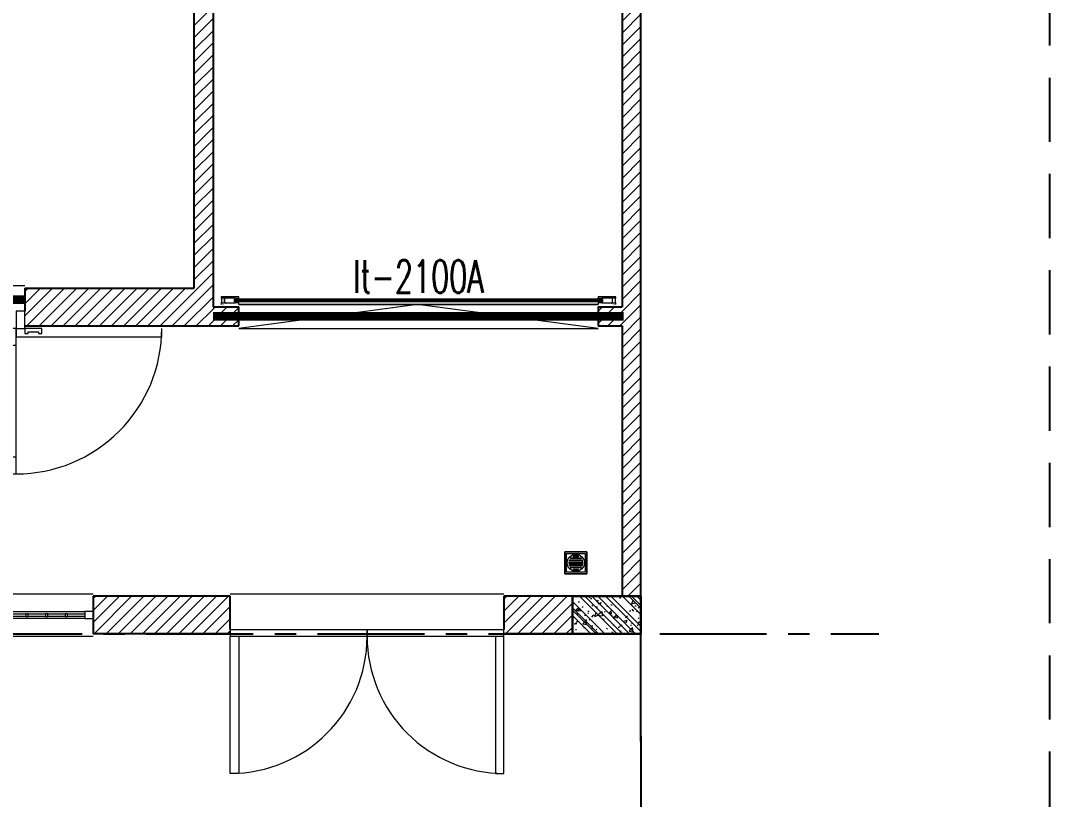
# Model space of a CAD drawing. Header units: millimetres. Extents: x -529861 to -223882, y -171969 to 61504.
# Drawn here: x -463959 to -457946, y -134407 to -129857 of the extents above; entities that cross this region are included whole.
import ezdxf
from ezdxf.enums import TextEntityAlignment as Align

# ---------------------------------------------------------------- set-up
doc = ezdxf.new("R2010")
doc.units = ezdxf.units.MM
doc.header["$LTSCALE"] = 5000
doc.linetypes.add('CENTER', pattern=[2, 1.25, -0.25, 0.25, -0.25])
doc.linetypes.add('HIDDEN', pattern=[0.375, 0.25, -0.125])
doc.layers.get('Defpoints').update_dxf_attribs({"color": 143})
for name, color, linetype, lineweight in [('A-DETL', 1, 'Continuous', 5), ('A-DOOR', 8, 'Continuous', 9), ('A-DOOR-CUT', 7, 'Continuous', 18), ('A-DOOR-CUT-1', 7, 'Continuous', 5), ('A-FLOR', 7, 'Continuous', 9), ('A-FLOR-LEVL', 7, 'Continuous', 9), ('A-GENM', 7, 'Continuous', 9), ('A-GENM-CUT', 1, 'Continuous', 18), ('A-WALL-CUT-1', 10, 'Continuous', 25), ('A-WALL-PATT-1', 8, 'Continuous', 5), ('A-WALL-PROJECTION', 7, 'Continuous', 9), ('KC-COT-HATCH', 13, 'Continuous', 15), ('KC-COT-NETCAT', 2, 'Continuous', 30), ('P-PIPE', 7, 'Continuous', 9), ('S-COLS-CUT', 1, 'Continuous', 25), ('S-COLS-PROJECTION', 7, 'Continuous', 9), ('S-COLS-PROJECTION-1', 7, 'Continuous', 25), ('S-COLS-PROJECTION-2', 7, 'Continuous', 5)]:
    doc.layers.add(name, color=color, linetype=linetype, lineweight=lineweight)
for name, color, linetype in [('KC ICC-COTVACH', 3, 'Continuous'), ('KCS_AXIS', 18, 'CENTER'), ('KCS_BORDER', 3, 'Continuous'), ('KCS_DIM', 1, 'Continuous'), ('KCS_HIDDEN', 8, 'HIDDEN'), ('KCS_LANH_TO', 3, 'Continuous'), ('KCS_TEXT', 2, 'Continuous')]:
    doc.layers.add(name, color=color, linetype=linetype)
doc.styles.add('s-text', font='vnsimli.shx', dxfattribs={"width": 0.7})
doc.styles.add('vnsimpli', font='vnsimli.shx', dxfattribs={"width": 0.65})
doc.dimstyles.new('1-100s', dxfattribs={"dimtxt": 200, "dimasz": 100, "dimexe": 60, "dimexo": 0, "dimgap": 50, "dimtad": 1, "dimdec": 0, "dimzin": 0, "dimdsep": 46, "dimtxsty": 's-text', "dimblk1": 'ARCHTICK', "dimblk2": 'ARCHTICK', "dimsah": 1, "dimcen": 80, "dimdle": 60, "dimclrd": 9, "dimclre": 9, "dimclrt": 2, "dimadec": 0, "dimazin": 0, "dimtfac": 0.0001, "dimtdec": 0, "dimtix": 1, "dimtmove": 1, "dimatfit": 3, "dimldrblk": 'ARCHTICK', "dimfxl": 200, "dimtolj": 1, "dimtzin": 0, "dimarcsym": 0})
pattern_1 = [(45, (-466943.9143636969, -134450.3358131873), (-35.35533905932738, 35.35533905932738), [])]

# ---------------------------------------------------------------- blocks, each defined once
blk = doc.blocks.new('HBH_STR_COLUMN_REC - 220x400mm-1335057-MẶT BẰNG ĐỊNH VỊ CỬA TẦNG 1')
at = {"layer": 'S-COLS-CUT'}
for p, q in [((-110.0000000000001, 200), (109.9999999999998, 200)), ((-110.0000000000001, -199.9999999999999), (-110.0000000000001, 200)), ((109.9999999999998, 200), (109.9999999999998, -199.9999999999999)), ((109.9999999999998, -199.9999999999999), (-110.0000000000001, -199.9999999999999))]:
    blk.add_line(p, q, dxfattribs=at)
blk = doc.blocks.new('HBH_DR_CỬA ĐI 2 CÁNH TẦNG 1 - CỬA 2 CÁNH 1800x2600-1699928-MẶT BẰNG ĐỊNH VỊ CỬA TẦNG 1')
at = {"layer": 'A-DOOR-CUT-1'}
h = blk.add_hatch(dxfattribs=at)
h.set_pattern_fill('FP_3', color=256, style=0, pattern_type=2)
h.set_pattern_definition([(180, (2070, 2920), (6.123233995736766e-14, -500), []), (270, (2070, 2920), (500, 3.061616997868383e-14), [])])
h.paths.add_polyline_path([(-940.000000000005, 124.9999999999932), (-940.000000000005, 25.00000000155798), (-890.0000000000034, 25.00000000155798), (-890.0000000000034, 124.9999999999932)])
h.paths.add_polyline_path([(859.9999999999973, 124.9999999999932), (809.9999999999912, 124.9999999999932), (809.9999999999912, 25.00000000156231), (859.9999999999973, 25.00000000156231)])
at = {"layer": 'A-DOOR'}
for p, q in [((-890.0000000000057, 974.999999999996), (-890.0000000000109, 124.9999999999789)), ((-839.9999999999957, 974.9999999999957), (-890.0000000000058, 974.999999999996)), ((-840.0000000000008, 124.9999999999786), (-839.9999999999957, 974.9999999999957)), ((759.9999999999951, 124.9999999999817), (759.9999999999899, 974.9999999999989)), ((759.9999999999899, 974.9999999999989), (810, 974.9999999999991)), ((810, 974.9999999999991), (810.0000000000051, 124.999999999982)), ((-839.9999999999962, 874.9999999999957), (-890.0000000000064, 874.999999999996)), ((-865.0000000000013, 874.9999999999959), (-865.0000000000063, 224.9999999999788)), ((759.9999999999905, 874.9999999999989), (810.0000000000005, 874.9999999999991)), ((784.9999999999955, 874.999999999999), (785.0000000000005, 224.9999999999819)), ((-890.0000000000103, 224.9999999999789), (-840.0000000000001, 224.9999999999786)), ((810.0000000000045, 224.999999999982), (759.9999999999945, 224.9999999999818)), ((-889.9999999999812, 174.9999999999932), (-1739.999999999998, 175)), ((-1739.999999999998, 175), (-1739.999999999999, 124.9999999999899)), ((-889.9999999999816, 125.0000000000082), (-889.9999999999812, 174.999999999995)), ((-889.9999999999859, 124.9999999999789), (-839.9999999999991, 124.9999999999786)), ((809.9999999999802, 124.999999999982), (759.9999999999933, 124.9999999999817)), ((809.999999999976, 125.0000000000113), (809.9999999999756, 174.9999999999982)), ((809.9999999999756, 174.9999999999964), (1659.999999999993, 175.0000000000032)), ((1659.999999999993, 175.0000000000031), (1659.999999999993, 124.999999999993))]:
    blk.add_line(p, q, dxfattribs=at)
for centre, radius, start, end in [((-889.9999999999984, 124.9999999999956), 849.9999999999993, 89.99999999999984, 179.9999999999999), ((-889.9999999999984, 124.9999999999956), 850.0000000000008, 359.9999999999996, 89.99999999999994), ((809.9999999999926, 124.9999999999988), 849.9999999999994, 90.00000000000006, 180), ((809.9999999999927, 124.9999999999988), 850.0000000000008, 1.590277340731758e-13, 90.00000000000017)]:
    blk.add_arc(centre, radius, start, end, dxfattribs=at)
at = {"layer": 'A-DOOR-CUT'}
for p, q in [((-1040, 154.9999999999973), (-1040, 124.9999999999973)), ((-1020, 154.9999999999973), (-1040, 154.9999999999973)), ((-1040, 124.9999999999973), (-939.9999999999999, 124.9999999999973)), ((-1020, 144.9999999999973), (-1020, 154.9999999999973)), ((-959.9999999999998, 144.9999999999973), (-1020, 144.9999999999973)), ((-939.9999999999999, 154.9999999999973), (-959.9999999999998, 154.9999999999973)), ((-959.9999999999998, 154.9999999999973), (-959.9999999999998, 144.9999999999973)), ((-939.9999999999999, 124.9999999999973), (-939.9999999999999, 154.9999999999973)), ((-889.9999999999991, 124.9999999999973), (-939.9999999999999, 124.9999999999973)), ((-939.9999999999999, 124.9999999999973), (-939.9999999999999, 25.00000000156414)), ((-889.9999999999991, 25.00000000156414), (-889.9999999999991, 124.9999999999973)), ((859.9999999999997, 124.9999999999973), (809.9999999999934, 124.9999999999973)), ((809.9999999999934, 124.9999999999973), (809.9999999999934, 25.00000000156414)), ((879.9999999999993, 154.9999999999973), (859.9999999999997, 154.9999999999973)), ((859.9999999999997, 154.9999999999973), (859.9999999999997, 124.9999999999973)), ((859.9999999999997, 124.9999999999973), (959.9999999999997, 124.9999999999973)), ((859.9999999999997, 25.00000000156414), (859.9999999999997, 124.9999999999973)), ((879.9999999999994, 144.9999999999973), (879.9999999999993, 154.9999999999973)), ((939.9999999999993, 144.9999999999973), (879.9999999999994, 144.9999999999973)), ((959.9999999999997, 154.9999999999973), (939.9999999999993, 154.9999999999973)), ((939.9999999999993, 154.9999999999973), (939.9999999999993, 144.9999999999973)), ((959.9999999999997, 124.9999999999973), (959.9999999999997, 154.9999999999973)), ((-939.9999999999999, 25.00000000156414), (-889.9999999999991, 25.00000000156414)), ((809.9999999999934, 25.00000000156414), (859.9999999999997, 25.00000000156414))]:
    blk.add_line(p, q, dxfattribs=at)
blk = doc.blocks.new('HBH_CỔNG 2 CÁNH - HBH_CỔNG 2 CÁNH-1097247-MẶT BẰNG ĐỊNH VỊ CỬA TẦNG 1')
at = {"layer": 'A-DOOR'}
for p, q in [((-800.0000000000075, 820.0000000000003), (-800.0000000000124, 19.99999999998327)), ((-749.9999999999975, 820.0000000000001), (-800.0000000000076, 820.0000000000003)), ((-750.0000000000024, 19.99999999998294), (-749.9999999999975, 820.0000000000001)), ((750.0000000000025, 19.99999999998295), (749.9999999999976, 820.0000000000001)), ((749.9999999999976, 820.0000000000001), (800.0000000000076, 820.0000000000003)), ((800.0000000000076, 820.0000000000003), (800.0000000000125, 19.99999999998327)), ((-800, 20), (-2.707167823245982e-13, 20)), ((-800, 20), (-800, -20)), ((2.707167823245982e-13, 20), (800, 20)), ((2.707167823245982e-13, 20), (2.707167823245982e-13, -20)), ((-2.707167823245982e-13, -20), (-2.707167823245982e-13, 20)), ((800, -20), (800, 20)), ((-2.707167823245982e-13, -20), (-800, -20)), ((800, -20), (2.707167823245982e-13, -20))]:
    blk.add_line(p, q, dxfattribs=at)
for centre, radius, start, end in [((-799.9999999999999, 19.99999999999999), 800.0000000000007, 359.9999999999996, 89.99999999999993), ((800, 20), 799.9999999999994, 90.00000000000007, 180)]:
    blk.add_arc(centre, radius, start, end, dxfattribs=at)
blk = doc.blocks.new('HBH_HÀNG RÀO CỔNG - HBH_HÀNG RÀO CỔNG-1101012-MẶT BẰNG ĐỊNH VỊ CỬA TẦNG 1')
at = {"layer": 'A-GENM'}
for p, q in [((-1199.999999999998, 20), (1200.000000000003, 20)), ((-1199.999999999998, 7.5), (-1099.999999999998, 7.5)), ((-1084.999999999998, 7.5), (-984.9999999999981, 7.5)), ((-969.999999999998, 7.5), (-869.999999999998, 7.5)), ((-854.9999999999978, 7.5), (-754.9999999999978, 7.5)), ((-739.9999999999977, 7.5), (-639.9999999999977, 7.5)), ((-624.9999999999976, 7.5), (-524.9999999999976, 7.5)), ((-509.9999999999974, 7.5), (-409.9999999999975, 7.5)), ((-394.9999999999973, 7.5), (-294.9999999999973, 7.5)), ((-279.9999999999972, 7.5), (-179.9999999999972, 7.5)), ((-164.9999999999974, 7.5), (-64.99999999999734, 7.5)), ((-49.99999999999722, 7.5), (50.00000000000277, 7.5)), ((65.00000000000263, 7.5), (165.0000000000026, 7.5)), ((180.0000000000025, 7.5), (280.0000000000024, 7.5)), ((295.0000000000023, 7.5), (395.0000000000023, 7.5)), ((410.0000000000024, 7.5), (510.0000000000024, 7.5)), ((525.0000000000025, 7.5), (625.0000000000025, 7.5)), ((640.0000000000023, 7.5), (740.0000000000023, 7.5)), ((755.0000000000022, 7.5), (855.0000000000022, 7.5)), ((870.000000000002, 7.5), (970.000000000002, 7.5)), ((985.0000000000018, 7.5), (1085.000000000002, 7.5)), ((1100.000000000002, 7.5), (1200.000000000002, 7.5)), ((-1099.999999999998, -7.5), (-1199.999999999998, -7.5)), ((1200.000000000003, -20), (-1199.999999999998, -20)), ((-984.9999999999978, -7.5), (-1084.999999999998, -7.5)), ((-869.9999999999977, -7.5), (-969.9999999999977, -7.5)), ((-754.9999999999976, -7.5), (-854.9999999999976, -7.5)), ((-639.9999999999975, -7.5), (-739.9999999999975, -7.5)), ((-524.9999999999974, -7.5), (-624.9999999999974, -7.5)), ((-409.9999999999973, -7.5), (-509.9999999999973, -7.5)), ((-294.9999999999972, -7.5), (-394.9999999999972, -7.5)), ((-179.999999999997, -7.5), (-279.999999999997, -7.5)), ((-64.99999999999717, -7.5), (-164.9999999999971, -7.5)), ((50.00000000000295, -7.5), (-49.99999999999704, -7.5)), ((165.0000000000028, -7.5), (65.0000000000028, -7.5)), ((280.0000000000026, -7.5), (180.0000000000027, -7.5)), ((395.0000000000024, -7.5), (295.0000000000024, -7.5)), ((510.0000000000026, -7.5), (410.0000000000026, -7.5)), ((625.0000000000027, -7.5), (525.0000000000027, -7.5)), ((740.0000000000026, -7.5), (640.0000000000026, -7.5)), ((855.0000000000024, -7.5), (755.0000000000024, -7.5)), ((970.0000000000023, -7.5), (870.0000000000023, -7.5)), ((1085.000000000002, -7.5), (985.0000000000022, -7.5)), ((1200.000000000002, -7.5), (1100.000000000002, -7.5))]:
    blk.add_line(p, q, dxfattribs=at)
at = {"layer": 'A-GENM-CUT'}
for p, q in [((-1199.999999999997, 20.00000000000006), (-1249.999999999998, 20.00000000000006)), ((-1249.999999999998, 20.00000000000006), (-1249.999999999998, -20.00000000000006)), ((-1199.999999999997, -20.00000000000006), (-1199.999999999997, 20.00000000000006)), ((-1084.99999999999, 7.500000000000055), (-1099.999999999993, 7.500000000000055)), ((-1099.999999999993, 7.500000000000055), (-1099.999999999993, -7.500000000000055)), ((-1084.99999999999, -7.500000000000055), (-1084.99999999999, 7.500000000000055)), ((-969.9999999999942, 7.500000000000055), (-984.9999999999934, 7.500000000000055)), ((-984.9999999999934, 7.500000000000055), (-984.9999999999934, -7.500000000000055)), ((-969.9999999999942, -7.500000000000055), (-969.9999999999942, 7.500000000000055)), ((-854.9999999999986, 7.500000000000055), (-869.9999999999985, 7.500000000000055)), ((-869.9999999999985, 7.500000000000055), (-869.9999999999985, -7.500000000000055)), ((-854.9999999999986, -7.500000000000055), (-854.9999999999986, 7.500000000000055)), ((-740.0000000000028, 7.500000000000055), (-755.0000000000008, 7.500000000000055)), ((-755.0000000000008, 7.500000000000055), (-755.0000000000008, -7.500000000000055)), ((-740.0000000000028, -7.500000000000055), (-740.0000000000028, 7.500000000000055)), ((-625.0000000000027, 7.500000000000055), (-640.0000000000009, 7.500000000000055)), ((-640.0000000000009, 7.500000000000055), (-640.0000000000009, -7.500000000000055)), ((-625.0000000000027, -7.500000000000055), (-625.0000000000027, 7.500000000000055)), ((-510.0000000000024, 7.500000000000055), (-525.0000000000006, 7.500000000000055)), ((-525.0000000000006, 7.500000000000055), (-525.0000000000006, -7.500000000000055)), ((-510.0000000000024, -7.500000000000055), (-510.0000000000024, 7.500000000000055)), ((-395.0000000000068, 7.500000000000055), (-410.0000000000007, 7.500000000000055)), ((-410.0000000000007, 7.500000000000055), (-410.0000000000007, -7.500000000000055)), ((-395.0000000000068, -7.500000000000055), (-395.0000000000068, 7.500000000000055)), ((-280.000000000007, 7.500000000000055), (-295.0000000000033, 7.500000000000055)), ((-295.0000000000033, 7.500000000000055), (-295.0000000000033, -7.500000000000055)), ((-280.000000000007, -7.500000000000055), (-280.000000000007, 7.500000000000055)), ((-165.0000000000115, 7.500000000000055), (-180.0000000000059, 7.500000000000055)), ((-180.0000000000059, 7.500000000000055), (-180.0000000000059, -7.500000000000055)), ((-165.0000000000115, -7.500000000000055), (-165.0000000000115, 7.500000000000055)), ((-49.99999999999865, 7.500000000000055), (-64.9999999999985, 7.500000000000055)), ((-64.9999999999985, 7.500000000000055), (-64.99999999999876, -7.500000000000055)), ((-49.99999999999865, -7.500000000000055), (-49.99999999999865, 7.500000000000055)), ((65.0000000000012, 7.500000000000055), (50.00000000000136, 7.500000000000055)), ((50.00000000000136, 7.500000000000055), (50.00000000000136, -7.500000000000055)), ((65.0000000000012, -7.500000000000055), (65.0000000000012, 7.500000000000055)), ((180.0000000000011, 7.500000000000055), (165.0000000000012, 7.500000000000055)), ((165.0000000000012, 7.500000000000055), (165.0000000000012, -7.500000000000055)), ((180.0000000000011, -7.500000000000055), (180.0000000000011, 7.500000000000055)), ((295.0000000000009, 7.500000000000055), (280.000000000001, 7.500000000000055)), ((280.000000000001, 7.500000000000055), (280.000000000001, -7.500000000000055)), ((295.0000000000009, -7.500000000000055), (295.0000000000009, 7.500000000000055)), ((410.0000000000007, 7.500000000000055), (395.0000000000009, 7.500000000000055)), ((395.0000000000009, 7.500000000000055), (395.0000000000009, -7.500000000000055)), ((410.0000000000007, -7.500000000000055), (410.0000000000007, 7.500000000000055)), ((525.0000000000006, 7.500000000000055), (510.0000000000007, 7.500000000000055)), ((510.0000000000007, 7.500000000000055), (510.0000000000007, -7.500000000000055)), ((525.0000000000006, -7.500000000000055), (525.0000000000006, 7.500000000000055)), ((640.0000000000009, 7.500000000000055), (625.0000000000011, 7.500000000000055)), ((625.0000000000011, 7.500000000000055), (625.0000000000011, -7.500000000000055)), ((640.0000000000009, -7.500000000000055), (640.0000000000009, 7.500000000000055)), ((755.0000000000014, 7.500000000000055), (740.0000000000015, 7.500000000000055)), ((740.0000000000015, 7.500000000000055), (740.0000000000015, -7.500000000000055)), ((755.0000000000014, -7.500000000000055), (755.0000000000014, 7.500000000000055)), ((870.0000000000013, 7.500000000000055), (855.0000000000014, 7.500000000000055)), ((855.0000000000014, 7.500000000000055), (855.0000000000014, -7.500000000000055)), ((870.0000000000013, -7.500000000000055), (870.0000000000013, 7.500000000000055)), ((985.000000000001, 7.500000000000055), (970.0000000000013, 7.500000000000055)), ((970.0000000000013, 7.500000000000055), (970.0000000000013, -7.500000000000055)), ((985.000000000001, -7.500000000000055), (985.000000000001, 7.500000000000055)), ((1100.000000000001, 7.500000000000055), (1085.000000000001, 7.500000000000055)), ((1085.000000000001, 7.500000000000055), (1085.000000000001, -7.500000000000055)), ((1100.000000000001, -7.500000000000055), (1100.000000000001, 7.500000000000055)), ((1249.999999999999, 20.00000000000006), (1200.000000000003, 20.00000000000006)), ((1200.000000000003, 20.00000000000006), (1200.000000000003, -20.00000000000006)), ((1249.999999999999, -20.00000000000006), (1249.999999999999, 20.00000000000006)), ((-1249.999999999998, -20.00000000000006), (-1199.999999999997, -20.00000000000006)), ((-1099.999999999993, -7.500000000000055), (-1084.99999999999, -7.500000000000055)), ((-984.9999999999934, -7.500000000000055), (-969.9999999999942, -7.500000000000055)), ((-869.9999999999985, -7.500000000000055), (-854.9999999999986, -7.500000000000055)), ((-755.0000000000008, -7.500000000000055), (-740.0000000000028, -7.500000000000055)), ((-640.0000000000009, -7.500000000000055), (-625.0000000000027, -7.500000000000055)), ((-525.0000000000006, -7.500000000000055), (-510.0000000000024, -7.500000000000055)), ((-410.0000000000007, -7.500000000000055), (-395.0000000000068, -7.500000000000055)), ((-295.0000000000033, -7.500000000000055), (-280.000000000007, -7.500000000000055)), ((-180.0000000000059, -7.500000000000055), (-165.0000000000115, -7.500000000000055)), ((-64.99999999999876, -7.500000000000055), (-49.99999999999865, -7.500000000000055)), ((50.00000000000136, -7.500000000000055), (65.0000000000012, -7.500000000000055)), ((165.0000000000012, -7.500000000000055), (180.0000000000011, -7.500000000000055)), ((280.000000000001, -7.500000000000055), (295.0000000000009, -7.500000000000055)), ((395.0000000000009, -7.500000000000055), (410.0000000000007, -7.500000000000055)), ((510.0000000000007, -7.500000000000055), (525.0000000000006, -7.500000000000055)), ((625.0000000000011, -7.500000000000055), (640.0000000000009, -7.500000000000055)), ((740.0000000000015, -7.500000000000055), (755.0000000000014, -7.500000000000055)), ((855.0000000000014, -7.500000000000055), (870.0000000000013, -7.500000000000055)), ((970.0000000000013, -7.500000000000055), (985.000000000001, -7.500000000000055)), ((1085.000000000001, -7.500000000000055), (1100.000000000001, -7.500000000000055)), ((1200.000000000003, -20.00000000000006), (1249.999999999999, -20.00000000000006))]:
    blk.add_line(p, q, dxfattribs=at)
blk = doc.blocks.new('CuaCuon_M01 - CuaCuon_M01 2100-1700328-MẶT BẰNG ĐỊNH VỊ CỬA TẦNG 1')
at = {"layer": 'A-DOOR'}
for p, q in [((-1075.000000000009, -86.50955300778801), (-1075.000000000009, -84.99999999804312)), ((-1075.000000000009, -84.99999999804311), (1074.999999999991, -84.99999999805006)), ((-1075.000000000009, -87.66711554711767), (-1075.000000000009, -86.50955300778799)), ((-1075.000000000009, -86.50955300778801), (1074.999999999991, -86.50955300779496)), ((1074.999999999987, -87.91176174333918), (-1075.000000000018, -87.91176174333053)), ((-1075.000000000009, -88.04299500377964), (-1075.000000000009, -87.91176174332774)), ((-1075.000000000009, -89.02286575994066), (-1075.000000000009, -88.04299500377962)), ((-1075.000000000009, -88.04299500377964), (1074.999999999991, -88.04299500378657)), ((-1075.000000000009, -92.47807926713584), (-1075.000000000009, -89.02286575994067)), ((1074.999999999991, -89.02286575994762), (-1075.000000000009, -89.02286575994066)), ((-1075.000000000009, -93.50571130070979), (-1075.000000000009, -92.47807926713584)), ((-1075.000000000009, -92.47807926713584), (1074.999999999991, -92.47807926714279)), ((-1075.000000000009, -94.48301614398116), (-1075.000000000009, -93.50571130070979)), ((-1075.000000000009, -93.5057113007098), (1074.999999999991, -93.50571130071675)), ((-1075.000000000009, -94.48301614398116), (1074.999999999991, -94.48301614398811)), ((-1075.000000000009, -94.71508707964388), (-1075.000000000009, -94.48671733398423)), ((-1075.000000000009, -98.49044698830073), (-1075.000000000009, -94.71508707964385)), ((-1075.000000000009, -99.99999999805382), (-1075.000000000009, -98.49044698830073)), ((-1075.000000000009, -98.49044698830073), (1074.999999999991, -98.49044698830768)), ((-1075.000000000009, -99.99999999805382), (1074.999999999991, -99.99999999806077)), ((1062.499999999992, -100.2274919421703), (-1062.500000000007, -100.2274919421634)), ((1074.999999999991, -84.99999999805006), (1074.999999999991, -86.50955300779496)), ((1074.999999999991, -86.50955300779493), (1074.999999999991, -87.66711554710847)), ((1074.999999999991, -87.91176174333471), (1074.999999999991, -88.04299500378657)), ((1074.999999999991, -88.04299500378656), (1074.999999999991, -89.02286575994759)), ((1074.999999999991, -89.02286575994762), (1074.999999999991, -92.47807926714279)), ((1074.999999999991, -92.47807926714277), (1074.999999999991, -93.50571130071673)), ((1074.999999999991, -93.50571130071673), (1074.999999999991, -94.4830161439881)), ((1074.999999999991, -94.4867173339912), (1074.999999999991, -94.71508707965083)), ((1074.999999999991, -94.71508707965079), (1074.999999999991, -98.49044698830767)), ((1074.999999999991, -98.49044698830768), (1074.999999999991, -99.99999999806076))]:
    blk.add_line(p, q, dxfattribs=at)
at = {"layer": 'A-DOOR-CUT'}
for p, q in [((-1152.919915422528, -69.99999999804031), (-1152.919915422528, -79.70052952864113)), ((-1152.919915422528, -79.70052952864113), (-1151.565706009053, -81.05473894211651)), ((-1151.565706009053, -104.076298970189), (-1152.919915422528, -105.4305083836644)), ((-1152.919915422528, -105.4305083836644), (-1152.919915422528, -114.9999999980403)), ((-1152.919915422528, -114.9999999980403), (-1143.061270892579, -114.9999999980403)), ((-1151.565706009053, -81.05473894211651), (-1151.565706009053, -91.54986189554172)), ((-1151.565706009053, -91.54986189554172), (-1151.159443185136, -92.56551895564826)), ((-1151.159443185136, -92.56551895564826), (-1151.565706009053, -93.5811760157548)), ((-1151.565706009053, -93.5811760157548), (-1151.565706009053, -104.076298970189)), ((-1149.078049210745, -108.1389272101106), (-1149.078049210745, -76.99211070169036)), ((-1149.078049210745, -76.99211070169036), (-1134.355290989831, -76.99211070169036)), ((-1134.355290989831, -108.1389272101106), (-1149.078049210745, -108.1389272101106)), ((-1142.045613832472, -70.40626282157844), (-1143.061270892579, -69.99999999804031)), ((-1143.061270892579, -114.9999999980403), (-1142.045613832472, -114.5937371745022)), ((-1141.029956772365, -69.99999999804031), (-1142.045613832472, -70.40626282157844)), ((-1142.045613832472, -114.5937371745022), (-1141.029956772365, -114.9999999980403)), ((-1141.029956772365, -114.9999999980403), (-1050.67710470665, -114.9999999980403)), ((-1134.355290989831, -76.99211070169036), (-1134.355290989831, -108.1389272101106)), ((-1131.658827631343, -92.56551895564824), (-1131.2525648073, -91.54986189554174)), ((-1131.2525648073, -93.58117601575478), (-1131.658827631343, -92.56551895564824)), ((-1131.2525648073, -91.54986189554174), (-1131.2525648073, -80.37763423537885)), ((-1131.2525648073, -104.7534036769267), (-1131.2525648073, -93.58117601575478)), ((-1127.867041273612, -76.99211070169036), (-1071.125666849887, -76.99211070169036)), ((-1071.125666849887, -108.1389272106151), (-1127.867041273612, -108.1389272106151)), ((-1071.125666849887, -76.99211070169036), (-1071.125666849887, -80.42968764544156)), ((-1071.125666849887, -104.7013502663598), (-1071.125666849887, -108.1389272106151)), ((-1070.04229931898, -80.02342482190345), (-1070.04229931898, -78.66921540842807)), ((-1070.04229931898, -78.66921540842807), (-1051.083367530704, -78.66921540842814)), ((-1070.04229931898, -106.4618225033733), (-1070.042299318981, -105.107613089898)), ((-1051.083367530704, -106.4618225033734), (-1070.04229931898, -106.4618225033733)), ((-1069.771457436412, -81.78389705891695), (-1068.146406140052, -81.78389705891695)), ((-1068.146406140052, -103.3471408528845), (-1069.771457436412, -103.3471408528845)), ((-1068.146406140052, -80.70052952864114), (-1069.365194612243, -80.70052952864114)), ((-1069.365194612243, -104.4305083831603), (-1068.146406140052, -104.4305083831603)), ((-1068.146406140052, -81.78389705891695), (-1068.146406140052, -80.70052952864114)), ((-1068.146406140052, -104.4305083831603), (-1068.146406140052, -103.3471408528845)), ((-1051.760472237441, -80.70052952864114), (-1052.979260709758, -80.70052952864114)), ((-1052.979260709758, -80.70052952864114), (-1052.979260709758, -81.78389705891695)), ((-1052.979260709758, -81.78389705891695), (-1051.354209413399, -81.78389705891695)), ((-1051.354209413399, -103.3471408528846), (-1052.979260709758, -103.3471408528846)), ((-1052.979260709758, -103.3471408528846), (-1052.979260709758, -104.4305083831604)), ((-1052.979260709758, -104.4305083831604), (-1051.760472237441, -104.4305083831604)), ((-1051.083367530704, -78.66921540842814), (-1051.083367530704, -80.02342482190345)), ((-1051.083367530704, -105.1076130898981), (-1051.083367530704, -106.4618225033734)), ((-1050.000000000049, -80.42968764557354), (-1050.000000000004, -69.99999999804031)), ((-1050.000000000008, -114.3228952914287), (-1050.00000000005, -104.701350266228)), ((1049.999999999957, -69.99999999804733), (1050.000000000002, -80.42968764558056)), ((1049.999999999991, -104.701350266235), (1049.999999999991, -114.3228952914358)), ((1050.677104706603, -114.9999999980473), (1141.029956772318, -114.9999999980473)), ((1051.083367530656, -80.02342482191048), (1051.083367530656, -78.66921540843516)), ((1051.083367530656, -78.66921540843516), (1070.042299318933, -78.6692154084351)), ((1051.083367530656, -106.4618225033804), (1051.083367530656, -105.1076130899051)), ((1070.042299318933, -106.4618225033804), (1051.083367530656, -106.4618225033804)), ((1051.354209413351, -81.78389705892397), (1052.979260709711, -81.78389705892397)), ((1052.979260709711, -103.3471408528916), (1051.354209413351, -103.3471408528916)), ((1052.979260709711, -80.70052952864816), (1051.760472237394, -80.70052952864816)), ((1051.760472237394, -104.4305083831674), (1052.979260709711, -104.4305083831674)), ((1052.979260709711, -81.78389705892397), (1052.979260709711, -80.70052952864816)), ((1052.979260709711, -104.4305083831674), (1052.979260709711, -103.3471408528916)), ((1069.365194612195, -80.70052952864816), (1068.146406140004, -80.70052952864816)), ((1068.146406140004, -80.70052952864816), (1068.146406140004, -81.78389705892397)), ((1068.146406140004, -81.78389705892397), (1069.771457436364, -81.78389705892398)), ((1069.771457436364, -103.3471408528915), (1068.146406140005, -103.3471408528915)), ((1068.146406140005, -103.3471408528915), (1068.146406140005, -104.4305083831673)), ((1068.146406140005, -104.4305083831673), (1069.365194612195, -104.4305083831673)), ((1070.042299318933, -78.6692154084351), (1070.042299318933, -80.02342482191048)), ((1070.042299318933, -105.107613089905), (1070.042299318933, -106.4618225033804)), ((1071.125666849839, -76.9921107016974), (1127.867041273564, -76.99211070169738)), ((1071.125666849839, -80.42968764544861), (1071.125666849839, -76.9921107016974)), ((1071.125666849839, -108.1389272101177), (1071.12566684984, -104.7013502663669)), ((1127.867041273564, -108.1389272101177), (1071.125666849839, -108.1389272101177)), ((1131.252564807253, -80.37763423538583), (1131.252564807253, -91.54986189554876)), ((1131.252564807253, -91.54986189554876), (1131.658827631295, -92.56551895565526)), ((1131.658827631295, -92.56551895565526), (1131.252564807253, -93.58117601576181)), ((1131.252564807253, -93.58117601576181), (1131.252564807253, -104.7534036769337)), ((1134.355290989784, -76.99211070169738), (1149.078049210698, -76.99211070169738)), ((1134.355290989784, -108.1389272101177), (1134.355290989784, -76.99211070169738)), ((1149.078049210698, -108.1389272101177), (1134.355290989784, -108.1389272101177)), ((1142.045613832425, -70.40626282158547), (1141.029956772318, -69.99999999804733)), ((1141.029956772318, -114.9999999980473), (1142.045613832425, -114.5937371745092)), ((1143.061270892531, -69.99999999804733), (1142.045613832425, -70.40626282158547)), ((1142.045613832425, -114.5937371745092), (1143.061270892531, -114.9999999980473)), ((1143.061270892531, -114.9999999980473), (1152.91991542248, -114.9999999980473)), ((1149.078049210698, -76.99211070169738), (1149.078049210698, -108.1389272101177)), ((1151.159443185089, -92.56551895565528), (1151.565706009005, -91.54986189554876)), ((1151.565706009005, -93.58117601576181), (1151.159443185089, -92.56551895565528)), ((1151.565706009005, -81.05473894212355), (1152.91991542248, -79.70052952864816)), ((1151.565706009005, -91.54986189554876), (1151.565706009005, -81.05473894212355)), ((1151.565706009005, -104.076298970196), (1151.565706009005, -93.58117601576181)), ((1152.91991542248, -105.4305083836714), (1151.565706009005, -104.076298970196)), ((1152.91991542248, -79.70052952864816), (1152.91991542248, -69.99999999804733)), ((1152.91991542248, -114.9999999980473), (1152.91991542248, -105.4305083836714))]:
    blk.add_line(p, q, dxfattribs=at)
for centre, radius, start, end in [((-1127.867041273612, -80.37763423537882), 3.385523533688465, 90.00000000000026, 180.0000000000002), ((-1127.867041273612, -104.7534036769267), 3.385523533688456, 180.0000000000004, 269.9999999999996), ((-1069.771457436412, -80.42968764544158), 1.354209413475387, 179.9999999999997, 269.9999999999993), ((-1069.771457436412, -104.7013502663598), 1.354209413475473, 90, 179.9999999999994), ((-1069.365194612243, -80.02342482190345), 0.6771047067375093, 180, 269.9999999999996), ((-1069.365194612243, -105.107613089898), 0.6771047067377367, 90, 180), ((-1051.760472237441, -80.02342482190345), 0.6771047067377367, 269.9999999999996, 0), ((-1051.760472237441, -105.1076130898981), 0.6771047067377367, 0, 90), ((-1051.354209413399, -80.4296876455677), 1.354209413349247, 269.999999999999, 359.9999999997526), ((-1051.354209413399, -104.7013502662338), 1.354209413349327, 2.432106553821522e-10, 90.00000000000271), ((-1050.67710470665, -114.3228952914287), 0.6771047066115443, 269.9999999999996, 0), ((1051.354209413351, -80.42968764557472), 1.354209413349228, 180.0000000002486, 269.9999999999981), ((1051.354209413351, -104.7013502662408), 1.354209413349237, 89.99999999999972, 179.9999999997526), ((1050.677104706603, -114.3228952914358), 0.6771047066115443, 180, 269.9999999999996), ((1051.760472237394, -80.02342482191048), 0.6771047067377367, 180, 269.9999999999996), ((1051.760472237394, -105.1076130899051), 0.6771047067377367, 90, 180), ((1069.365194612195, -80.02342482191048), 0.6771047067377367, 269.9999999999996, 0), ((1069.365194612195, -105.107613089905), 0.6771047067377367, 0, 90), ((1069.771457436364, -80.42968764544861), 1.354209413475473, 269.9999999999996, 359.9999999999991), ((1069.771457436364, -104.7013502663669), 1.354209413475473, 0, 90), ((1127.867041273564, -80.37763423538583), 3.385523533688456, 0, 90), ((1127.867041273564, -104.7534036769337), 3.385523533688456, 269.9999999999996, 0)]:
    blk.add_arc(centre, radius, start, end, dxfattribs=at)
blk = doc.blocks.new('HBH_PLB_FLOOR_WASTE - TYP-1319631-MẶT BẰNG ĐỊNH VỊ CỬA TẦNG 1')
at = {"layer": 'P-PIPE'}
for p, q in [((-64.99999999999541, -65.00000000002527), (-64.99999999999541, 64.9999999999749)), ((-64.99999999999541, 64.9999999999749), (65.00000000000787, 64.9999999999749)), ((65.00000000000792, 64.99999999997492), (-64.99999999999538, 64.99999999997492)), ((-64.99999999999538, 64.99999999997492), (-64.9999999999954, -65.00000000002524)), ((65.00000000000789, 64.9999999999749), (65.00000000000789, -65.00000000002525)), ((65.00000000000792, -65.00000000002524), (65.00000000000792, 64.99999999997492)), ((-54.99999999999541, -55.00000000002524), (-54.99999999999541, 54.99999999997492)), ((-54.99999999999541, 54.99999999997492), (55.00000000000789, 54.99999999997492)), ((-36.00000000000624, 15.28773567539052), (-36.00000000000615, -15.28773567540714)), ((-29.00000000000623, -28.98437499999141), (-29.00000000000626, 28.98437499997456)), ((-23.00000000000627, 28.98437499997456), (-23.00000000000606, -28.98437499999145)), ((-16.00000000000625, -36.64062499999147), (-16.00000000000626, 36.64062499997463)), ((-10.00000000000629, 36.64062499997463), (-10.00000000000606, -36.6406249999915)), ((-2.999999999981403, -38.74999999999157), (-2.999999999981177, 38.74999999997467)), ((3.000000000018795, 38.74999999997468), (3.000000000018785, -38.74999999999153)), ((10.00000000001859, -36.6406249999915), (10.00000000001882, 36.64062499997463)), ((16.00000000001879, 36.64062499997463), (16.00000000001878, -36.64062499999147)), ((23.00000000001859, -28.98437499999145), (23.0000000000188, 28.98437499997456)), ((29.00000000001879, 28.98437499997456), (29.00000000001876, -28.98437499999141)), ((36.00000000001867, -15.28773567540715), (36.00000000001876, 15.28773567539052)), ((55.00000000000789, 54.99999999997492), (55.00000000000789, -55.00000000002524)), ((55.00000000000789, -55.00000000002524), (-54.9999999999954, -55.00000000002524)), ((65.00000000000789, -65.00000000002527), (-64.9999999999954, -65.00000000002527)), ((-64.9999999999954, -65.00000000002524), (65.00000000000792, -65.00000000002524))]:
    blk.add_line(p, q, dxfattribs=at)
blk.add_circle((6.180442060968962e-12, -2.51766327603027e-11), 50.00000000000004, dxfattribs=at)
for centre, radius, start, end in [((-6.151781520347975e-12, -2.528863824844248e-11), 41.87499999999999, 158.5874781880334, 201.412521807559), ((-37.49231106692829, 14.69587711305846), 1.605393683263967, 21.63354212145727, 158.3664578785403), ((-26.00000000000616, 28.98437499997455), 3.0000000000001, 1.087749701060523e-12, 180.0000000000007), ((-13.00000000000616, 36.64062499997461), 3.000000000000094, 1.164083013415647e-12, 180.0000000000006), ((1.8696443872257e-11, 38.74999999997467), 3.00000000000009, 4.961665303083086e-13, 180.0000000000002), ((13.00000000001869, 36.64062499997461), 3.000000000000096, 5.915831707522141e-13, 180.0000000000003), ((26.00000000001869, 28.98437499997455), 3.000000000000097, 6.106664988409952e-13, 180.0000000000003), ((37.49231106694083, 14.69587711305846), 1.605393683263967, 21.63354212146066, 158.3664578785438), ((1.86794055106085e-11, -2.528863824844248e-11), 41.87499999999999, 338.5874781924414, 21.41252181196772), ((-37.49231106692829, -14.69587711307532), 1.605393683263967, 201.6335420075736, 338.3664578785518), ((-26.00000000000616, -28.98437499999141), 3.000000000000098, 180.0000000000003, 1.526666247102488e-13), ((-13.00000000000616, -36.64062499999147), 3.000000000000094, 180.0000000000002, 2.544443745170813e-13), ((1.8696443872257e-11, -38.74999999999153), 3.000000000000091, 180.0000000000012, 7.124442486478279e-13), ((13.00000000001869, -36.64062499999147), 3.000000000000094, 180.0000000000011, 1.017777498068325e-12), ((26.00000000001869, -28.98437499999141), 3.000000000000099, 180.0000000000011, 9.15999748261493e-13), ((37.49231106694083, -14.69587711307532), 1.605393683263965, 201.6335421214482, 338.3664579924264)]:
    blk.add_arc(centre, radius, start, end, dxfattribs=at)
blk = doc.blocks.new('_ArchTick')
at = {"color": 0, "linetype": 'ByBlock', "const_width": 0.15}
blk.add_lwpolyline([(-0.5, -0.5), (0.5, 0.5)], dxfattribs=at)
blk = doc.blocks.new('*D1159')
at = {"layer": 'Defpoints', "color": 0, "ltscale": 1500, "transparency": 16777216}
for p in [(-30105.34346586285, -46735.67500054729), (-23605.34346586303, -46735.67500054729), (-23605.34346586303, -48211.66461847498)]:
    blk.add_point(p, dxfattribs=at)
at = {"layer": 'KCS_DIM', "color": 9, "lineweight": -2, "ltscale": 1500, "transparency": 16777216}
for p, q in [((-30105.34346586285, -46735.67500054729), (-30105.34346586285, -48271.66461847498)), ((-23605.34346586303, -46735.67500054729), (-23605.34346586303, -48271.66461847498)), ((-30165.34346586285, -48211.66461847498), (-23545.34346586303, -48211.66461847498))]:
    blk.add_line(p, q, dxfattribs=at)
at = {"layer": 'KCS_DIM', "color": 9, "lineweight": -2, "ltscale": 1500, "transparency": 16777216, "xscale": 100, "yscale": 100, "zscale": 100, "rotation": 180}
blk.add_blockref('_ArchTick', (-30105.34346586285, -48211.66461847498), dxfattribs=at)
at = {"layer": 'KCS_DIM', "color": 9, "lineweight": -2, "ltscale": 1500, "transparency": 16777216, "xscale": 100, "yscale": 100, "zscale": 100}
blk.add_blockref('_ArchTick', (-23605.34346586303, -48211.66461847498), dxfattribs=at)
at = {"layer": 'KCS_DIM', "color": 2, "ltscale": 1500, "transparency": 16777216, "insert": (-26855.34346586294, -48061.66461847498), "char_height": 200, "attachment_point": 5, "style": 's-text'}
blk.add_mtext('\\A1;6500', dxfattribs=at)
blk = doc.blocks.new('*U935')
at = {"layer": 'KC-COT-HATCH'}
h = blk.add_hatch(dxfattribs=at)
h.set_pattern_fill('CHAU-02', color=256, scale=30, pattern_type=2)
h.set_pattern_definition([(49.99999999999999, (-758.4432547455838, -466.9000352710326), (215.178054780226, -18.82564049477853), [22.5, -247.5]), (355, (-758.4432547455838, -466.9000352710326), (-41.6254000839, 225.6576401100035), [18, -198]), (100.4514, (-740.5117507455836, -468.4688372710326), (173.5528145142065, 206.8318626182861), [19.122057, -210.3426336]), (46.18420000000001, (-758.4432547455838, -406.9000352710326), (320.1723145876933, -49.65570429870542), [33.75, -371.25]), (96.6356, (-731.7622312455837, -411.0380273710326), (280.398811664611, 292.2353612701325), [28.6830864, -315.5139]), (351.1842, (-758.4432547455838, -406.9000352710326), (280.3985835400882, 292.2355802775974), [27, -297]), (21, (-728.4432547455838, -421.9000352710326), (179.0721156355385, -120.7856671996016), [22.5, -247.5]), (226, (-728.4432547455838, -421.9000352710326), (201.5646367418057, -109.6619427481773), [17.99999999999997, -197.9999999999998]), (71.4514, (-713.5205848455837, -431.9655170710327), (252.066788574447, 96.75914901298572), [19.122057, -210.3426336]), (67.5, (-758.4432547455838, -466.9000352710326), (-46.77485499136161, 88.31233855207942), [0, -195.6, 0, -201, 0, -198.75]), (4.500000000000006, (-758.4432547455838, -466.9000352710326), (85.00527716362008, 114.0309565615238), [0, -114.6, 0, -191.1, 0, -75.75]), (327.5, (-825.3432547455836, -466.9000352710326), (160.1467308517227, -6.766461520313927), [0, -75, 0, -234, 0, -310.5]), (317.5, (-855.3432547455836, -466.9000352710326), (174.9558508027159, 30.03149469969532), [0, -97.5, 0, -155.4, 0, -220.5]), (315, (-758.4432547455838, -466.9000352710326), (90.15611460128481, 90.15611460128481), []), (315, (-758.4432547455838, -430.1500352710326), (90.15611460128481, 90.15611460128481), [])])
h.paths.add_polyline_path([(-110.0000000000002, 200.0000000000001), (-110.0000000000002, -199.9999999999999), (109.9999999999998, -199.9999999999999), (109.9999999999998, 200.0000000000001)])
at = {"layer": 'KC-COT-NETCAT'}
blk.add_lwpolyline([(-110.0000000000002, -199.9999999999999), (109.9999999999998, -199.9999999999999), (109.9999999999998, 200.0000000000001), (-110.0000000000002, 200.0000000000001)], close=True, dxfattribs=at)
blk = doc.blocks.new('2-LUOI TRUC')
at = {"layer": 'KCS_AXIS', "ltscale": 0.1}
for p, q in [((-23605.34346586291, -46766.54382074761), (-23605.34346586291, -33447.5459575562)), ((-31495.34346586291, -46137.54595751589), (-22215.34346586291, -46137.54595751589))]:
    blk.add_line(p, q, dxfattribs=at)
at = {"layer": 'KCS_DIM', "ltscale": 1500}
dim = blk.add_linear_dim(base=(-23605.34346586303, -48211.66461847498), p1=(-30105.34346586285, -46735.67500054729), p2=(-23605.34346586303, -46735.67500054729), dimstyle='1-100s', dxfattribs=at)
dim.commit()
dim.dimension.update_dxf_attribs({"geometry": '*D1159', "text_midpoint": (-26855.34346586294, -48061.66461847498)})
blk = doc.blocks.new('2-MBC')
at = {"layer": 'KC ICC-COTVACH', "xscale": -1.000000000000001, "rotation": 90}
blk.add_blockref('*U935', (6189.999999999942, 4.030880518257618e-08), dxfattribs=at)
at = {"layer": 'KCS_AXIS'}
blk.add_blockref('2-LUOI TRUC', (29995.34346586291, 46027.5459575562), dxfattribs=at)

msp = doc.modelspace()

# ---------------------------------------------------------------- hatches: boundary and pattern name
at = {"layer": 'A-WALL-PATT-1'}
h = msp.add_hatch(dxfattribs=at)
h.set_pattern_fill('FP_2', color=256, style=0, pattern_type=2)
h.set_pattern_definition(pattern_1)
h.paths.add_polyline_path([(-462944.2512782087, -131420.33593328), (-462834.2512782087, -131420.33593328), (-462834.2512782087, -129100.33593328), (-462944.2512782087, -129100.33593328), (-462944.2512782087, -131405.33593328)])
h = msp.add_hatch(dxfattribs=at)
h.set_pattern_fill('FP_2', color=256, style=0, pattern_type=2)
h.set_pattern_definition(pattern_1)
h.paths.add_polyline_path([(-460333.9143709831, -133220.33593328), (-460333.9143709831, -129390.33593328), (-460443.9143709831, -129390.33593328), (-460443.9143709831, -133220.33593328)])
h = msp.add_hatch(dxfattribs=at)
h.set_pattern_fill('FP_2', color=256, style=0, pattern_type=2)
h.set_pattern_definition(pattern_1)
h.paths.add_polyline_path([(-463582.0725293421, -131640.33593328), (-462834.2512782087, -131640.33593328), (-462834.2512782087, -131420.33593328), (-463933.9143709831, -131420.33593328), (-463933.9143709831, -131640.33593328)])
h.paths.add_polyline_path([(-466723.9143709831, -131640.3359332799), (-465733.9143709831, -131640.3359332799), (-465733.9143709831, -131420.3359332799), (-466723.9143709831, -131420.3359332799)])
h = msp.add_hatch(dxfattribs=at)
h.set_pattern_fill('FP_2', color=256, style=0, pattern_type=2)
h.set_pattern_definition(pattern_1)
h.paths.add_polyline_path([(-460443.9143709831, -131640.33593328), (-460443.9143709831, -131530.33593328), (-460583.9143709831, -131530.33593328), (-460583.9143709831, -131640.33593328), (-460458.9143709831, -131640.33593328)])
h.paths.add_polyline_path([(-462819.2512782087, -131640.33593328), (-462683.9143709831, -131640.33593328), (-462683.9143709831, -131530.33593328), (-462834.2512782087, -131530.33593328), (-462834.2512782087, -131640.33593328)])
h = msp.add_hatch(dxfattribs=at)
h.set_pattern_fill('FP_2', color=256, style=0, pattern_type=2)
h.set_pattern_definition(pattern_1)
h.paths.add_polyline_path([(-463113.8624718106, -133440.33593328), (-462733.9143709831, -133440.33593328), (-462733.9143709831, -133220.33593328), (-463533.9143709831, -133220.33593328), (-463533.9143709831, -133440.33593328)])
h = msp.add_hatch(dxfattribs=at)
h.set_pattern_fill('FP_2', color=256, style=0, pattern_type=2)
h.set_pattern_definition(pattern_1)
h.paths.add_polyline_path([(-461133.9143709831, -133440.33593328), (-460733.9143709828, -133440.33593328), (-460733.9143709828, -133220.33593328), (-461133.9143709831, -133220.33593328), (-461133.9143709831, -133415.33593328)])
at = {"layer": 'S-COLS-PROJECTION-2'}
h = msp.add_hatch(dxfattribs=at)
h.set_pattern_fill('FP_1', color=256, style=0, pattern_type=2)
h.set_pattern_definition([(49.99999999999999, (-466943.9143636969, -134450.3358131873), (182.184668996004, -15.93908553890309), [19.05, -209.55]), (355, (-466943.9143636969, -134450.3358131873), (-35.24242749778777, 191.0566080198829), [15.24, -167.64]), (100.451, (-466928.7323636969, -134451.6638131873), (146.9425016659592, 175.1166878202919), [16.19, -178.09]), (46.184, (-466943.9143636969, -134399.5358131873), (271.0788941350689, -42.04327417683035), [28.575, -314.325]), (96.63599999999998, (-466921.3243636969, -134403.0388131873), (237.4025071042102, 247.4272132782395), [24.28499999999998, -267.1349999999996]), (351.184, (-466943.9143636969, -134399.5358131873), (237.404605813934, 247.4251178605976), [22.86, -251.46]), (21, (-466918.5143636969, -134412.2358131873), (151.6148798353833, -102.2655185167625), [19.05, -209.55]), (226, (-466918.5143636969, -134412.2358131873), (170.6576495867728, -92.84730906988236), [15.23999999999998, -167.6399999999997]), (71.45100000000001, (-466905.8793636969, -134420.7578131873), (213.4170626943636, 81.92136778588423), [16.19, -178.09]), (67.5, (-466943.9143636969, -134450.3358131873), (-39.60297187194581, 74.77100506820722), [6.706, -158.902, 6.706, -163.474, -168.275]), (67.5, (-466943.9143636969, -134450.3358131873), (-39.60297187194581, 74.77100506820722), [-335.788, 6.706, -161.569]), (4.500000000000007, (-466943.9143636969, -134450.3358131873), (71.97091958991243, 96.54639358040444), [6.706, -90.322, 6.706, -155.092, -64.135]), (4.500000000000007, (-466943.9143636969, -134450.3358131873), (71.97091958991243, 96.54639358040444), [-258.826, 6.706, -57.42899999999999]), (327.5, (-467000.5563636969, -134450.3358131873), (135.5904877069497, -5.7289126709626), [6.706, -56.794, 6.706, -191.414, -262.89]), (327.5, (-467000.5563636969, -134450.3358131873), (135.5904877069497, -5.7289126709626), [-261.62, 6.706, -256.184]), (317.5, (-467025.9563636969, -134450.3358131873), (148.1288864750833, 25.42676126941608), [6.706, -75.844, 6.706, -124.866, -186.69]), (317.5, (-467025.9563636969, -134450.3358131873), (148.1288864750833, 25.42676126941608), [-214.122, 6.706, -179.984]), (315, (-466943.9143636969, -134450.3358131873), (76.33217702908782, 76.33217702908782), []), (315, (-466943.9143636969, -134419.2208131873), (76.33217702908782, 76.33217702908782), [])])
h.paths.add_polyline_path([(-460333.9143709828, -133440.33593328), (-460333.9143709828, -133220.33593328), (-460733.9143709828, -133220.33593328), (-460733.9143709828, -133440.33593328), (-460443.9143709831, -133440.33593328)])

# ---------------------------------------------------------------- linework, layer by layer
at = {"layer": 'A-DETL'}
for p, q in [((-461639.0828245959, -131515.33593328), (-462683.9143709831, -131655.33593328)), ((-460583.9143709831, -131655.33593328), (-461639.0828245959, -131515.33593328)), ((-462683.9143709831, -131655.33593328), (-460583.9143709831, -131655.33593328))]:
    msp.add_line(p, q, dxfattribs=at)
at = {"layer": 'A-FLOR'}
for p, q in [((-465733.9143709831, -131405.33593328), (-463933.9143709831, -131405.33593328)), ((-462683.9143709831, -131515.3359332819), (-460583.9143709831, -131515.3359332819)), ((-466033.9143709831, -133205.33593328), (-463533.9143709831, -133205.33593328)), ((-462733.9143709831, -133205.33593328), (-461133.9143709831, -133205.33593328))]:
    msp.add_line(p, q, dxfattribs=at)
at = {"layer": 'A-FLOR-LEVL'}
msp.add_line((-460583.9143709831, -131515.33593328), (-462683.9143709831, -131515.33593328), dxfattribs=at)
at = {"layer": 'A-WALL-CUT-1'}
for p, q in [((-462944.2512782087, -131420.33593328), (-462944.2512782087, -129100.33593328)), ((-462834.2512782087, -129100.33593328), (-462834.2512782087, -131530.33593328)), ((-460443.9143709831, -129390.33593328), (-460443.9143709831, -131530.33593328)), ((-460333.9143709831, -133220.33593328), (-460333.9143709831, -129390.33593328)), ((-463933.9143709831, -131420.33593328), (-463933.9143709831, -131555.3359332815)), ((-463933.9143709831, -131420.33593328), (-462944.2512782087, -131420.33593328)), ((-462834.2512782087, -131530.33593328), (-462683.9143709831, -131530.33593328)), ((-462683.9143709831, -131640.33593328), (-462683.9143709831, -131530.33593328)), ((-460583.9143709831, -131530.33593328), (-460583.9143709831, -131640.33593328)), ((-460583.9143709831, -131530.33593328), (-460443.9143709831, -131530.33593328)), ((-463933.9143709831, -131640.33593328), (-462683.9143709831, -131640.33593328)), ((-460583.9143709831, -131640.33593328), (-460443.9143709831, -131640.33593328)), ((-460443.9143709831, -131640.33593328), (-460443.9143709831, -133220.33593328)), ((-463533.9143709831, -133220.33593328), (-463533.9143709831, -133440.33593328)), ((-462733.9143709831, -133220.33593328), (-463533.9143709831, -133220.33593328)), ((-462733.9143709831, -133415.33593328), (-462733.9143709831, -133220.33593328)), ((-461133.9143709831, -133220.33593328), (-461133.9143709831, -133415.33593328)), ((-460333.9143709831, -133220.33593328), (-461133.9143709831, -133220.33593328)), ((-462733.9143709831, -133440.33593328), (-463533.9143709831, -133440.33593328)), ((-460458.9143709831, -133440.33593328), (-461133.9143709831, -133440.33593328))]:
    msp.add_line(p, q, dxfattribs=at)
at = {"layer": 'A-WALL-PROJECTION'}
msp.add_line((-463533.9143709831, -133455.33593328), (-466033.9143709831, -133455.3359332799), dxfattribs=at)
at = {"layer": 'KCS_HIDDEN', "ltscale": 0.3}
msp.add_line((-457946.4835324015, -117815.8167407333), (-457946.4835324015, -140045.7597331531), dxfattribs=at)
at = {"layer": 'KCS_LANH_TO', "color": 2, "linetype": 'ByBlock', "ltscale": 1500, "const_width": 50}
msp.add_lwpolyline([(-465733.914370983, -131487.8359332803), (-463933.914370983, -131487.8359332803)], dxfattribs=at)
at = {"layer": 'KCS_LANH_TO', "color": 1, "linetype": 'ByBlock', "ltscale": 1500, "const_width": 50}
msp.add_lwpolyline([(-462833.914370983, -131585.33593328), (-460433.914370983, -131585.33593328)], dxfattribs=at)
at = {"layer": 'S-COLS-CUT'}
msp.add_line((-460333.9143709828, -133440.33593328), (-460333.9143709828, -133220.33593328), dxfattribs=at)
at = {"layer": 'S-COLS-PROJECTION'}
for p, q in [((-460733.9143709828, -133220.33593328), (-460733.9143709828, -133440.33593328)), ((-460458.9143709831, -133220.33593328), (-460733.9143709828, -133220.33593328)), ((-460443.9143709831, -133220.33593328), (-460458.9143709831, -133220.33593328)), ((-460333.9143709828, -133220.33593328), (-460443.9143709831, -133220.33593328)), ((-460733.9143709828, -133440.33593328), (-460458.9143709831, -133440.33593328)), ((-460458.9143709831, -133440.33593328), (-460443.9143709831, -133440.33593328)), ((-460443.9143709831, -133440.33593328), (-460333.9143709828, -133440.33593328))]:
    msp.add_line(p, q, dxfattribs=at)

# ---------------------------------------------------------------- block references
at = {"layer": 'A-DOOR', "rotation": 180}
for name, p in [('CuaCuon_M01 - CuaCuon_M01 2100-1700328-MẶT BẰNG ĐỊNH VỊ CỬA TẦNG 1', (-461633.9143709831, -131585.33593328)), ('HBH_DR_CỬA ĐI 2 CÁNH TẦNG 1 - CỬA 2 CÁNH 1800x2600-1699928-MẶT BẰNG ĐỊNH VỊ CỬA TẦNG 1', (-464873.9143709831, -131530.33593328)), ('HBH_CỔNG 2 CÁNH - HBH_CỔNG 2 CÁNH-1097247-MẶT BẰNG ĐỊNH VỊ CỬA TẦNG 1', (-461933.9143709831, -133435.33593328))]:
    msp.add_blockref(name, p, dxfattribs=at)
at = {"layer": 'A-GENM'}
msp.add_blockref('HBH_HÀNG RÀO CỔNG - HBH_HÀNG RÀO CỔNG-1101012-MẶT BẰNG ĐỊNH VỊ CỬA TẦNG 1', (-464783.9143709831, -133330.33593328), dxfattribs=at)
at = {"layer": 'KCS_BORDER', "ltscale": 1500}
msp.add_blockref('2-MBC', (-466723.9143709831, -133330.3359332396), dxfattribs=at)
at = {"layer": 'P-PIPE', "rotation": 269.9999999999992}
msp.add_blockref('HBH_PLB_FLOOR_WASTE - TYP-1319631-MẶT BẰNG ĐỊNH VỊ CỬA TẦNG 1', (-460713.9143709831, -133025.33593328), dxfattribs=at)
at = {"layer": 'S-COLS-PROJECTION-1', "rotation": 89.9999999999999}
msp.add_blockref('HBH_STR_COLUMN_REC - 220x400mm-1335057-MẶT BẰNG ĐỊNH VỊ CỬA TẦNG 1', (-460533.9143709828, -133330.33593328), dxfattribs=at)

# ---------------------------------------------------------------- texts
at = {"layer": 'KCS_TEXT', "linetype": 'ByBlock', "ltscale": 1500, "style": 'vnsimpli', "width": 0.65}
msp.add_text('lt-2100A', height=190, dxfattribs=at).set_placement((-461633.914370983, -131447.7068454257), align=Align.CENTER)

doc.saveas('drawing.dxf')
